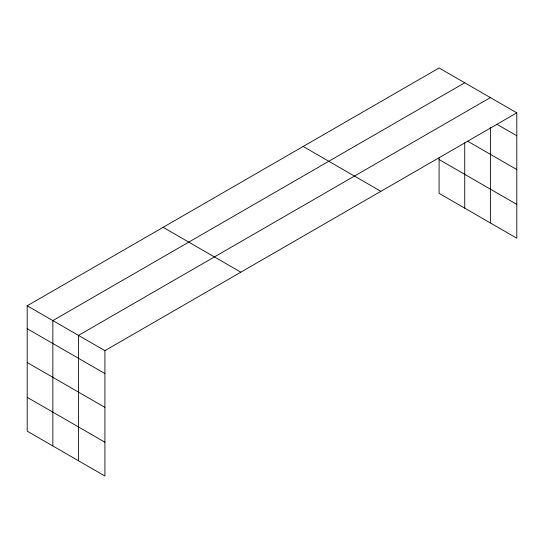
<?xml version="1.0" encoding="UTF-8"?>
<svg xmlns="http://www.w3.org/2000/svg" width="544" height="544" viewBox="0 0 544 544"><rect width="100%" height="100%" fill="white"/><g stroke="black" fill="none" stroke-linecap="round" stroke-linejoin="round"><path stroke-width="0.82" d="M27.2 305.789L104.91 350.656L104.91 476.014L27.2 431.147L27.2 305.789L439.09 67.986L516.8 112.853L516.8 238.211L439.09 193.344L439.09 157.835M464.732 82.797L52.843 320.6L52.843 445.951M490.382 97.6L78.486 335.403L78.486 460.754M104.91 350.656L516.8 112.853M496.985 124.324L516.8 135.762M467.663 141.202L516.8 169.572M439.09 159.535L516.8 204.401M303.164 146.465L380.875 191.325M163.125 227.317L240.836 272.184M27.2 328.705L104.91 373.565M27.2 362.508L104.91 407.374M27.2 397.338L104.91 442.204M490.382 127.269L490.382 222.952M464.732 142.909L464.732 208.148"/></g></svg>
